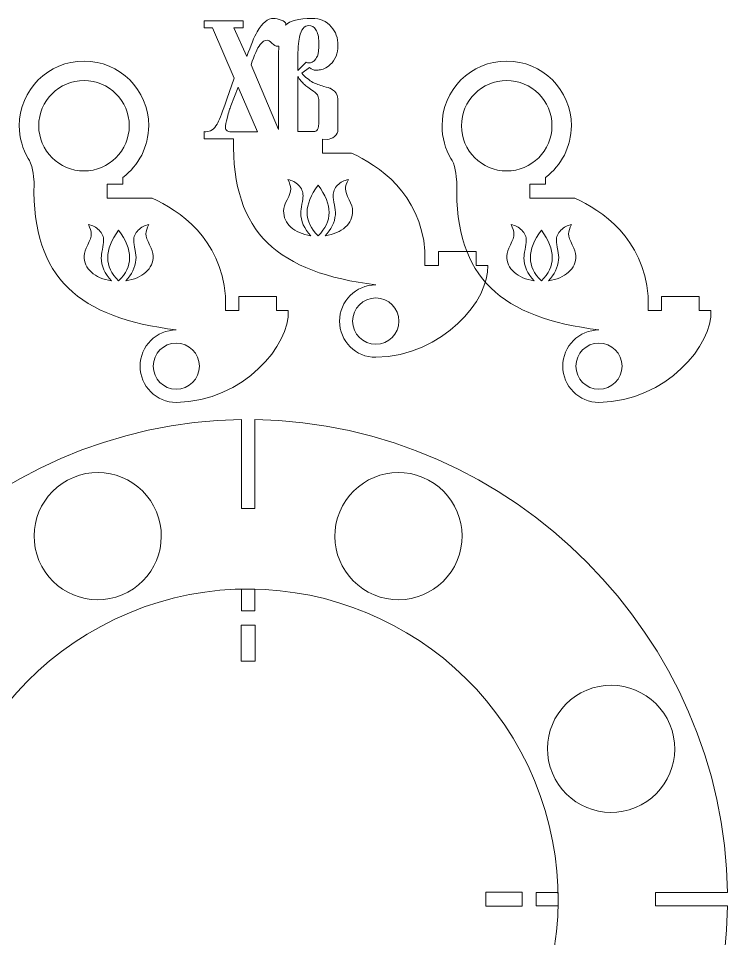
# Model space of a CAD drawing. Header units: centimetres. Extents: x -157 to -41, y -54 to 49.
# Drawn here: x -93.25 to -73.66, y 22.38 to 47.8 of the extents above; entities that cross this region are included whole.
import ezdxf

# ---------------------------------------------------------------- set-up
doc = ezdxf.new("R2010")
doc.units = ezdxf.units.CM
doc.header["$MEASUREMENT"] = 0
doc.layers.add('layer 1', color=7, linetype='Continuous')

msp = doc.modelspace()

# ---------------------------------------------------------------- linework, layer by layer
at = {"layer": 'layer 1', "color": 250, "lineweight": 9}
msp.add_lwpolyline([(-80.33366, 23.27589), (-79.33368, 23.27589), (-79.33368, 23.66587), (-80.33366, 23.66587), (-80.33366, 23.27589)], close=True, dxfattribs=at)
for points, knots in [([(-84.85223, 44.46071), (-84.85223, 44.46071), (-84.85223, 44.07909), (-84.85223, 44.07909), (-84.85223, 44.07909), (-84.85223, 44.07909), (-84.04752, 44.07873), (-84.04752, 44.07873), (-84.04752, 44.07873), (-83.30664, 43.74639), (-82.14587, 42.97762), (-82.01833, 41.37315), (-82.01833, 41.37315), (-82.01833, 41.37315), (-82.01833, 40.97315), (-82.01833, 40.97315), (-82.01833, 40.97315), (-82.01833, 40.97315), (-81.64767, 40.97315), (-81.64767, 40.97315), (-81.64767, 40.97315), (-81.64767, 40.97315), (-81.64767, 41.36316), (-81.64767, 41.36316), (-81.64767, 41.36316), (-81.64767, 41.36316), (-80.60767, 41.36316), (-80.60767, 41.36316), (-80.60767, 41.36316), (-80.60767, 41.36316), (-80.60767, 40.97315), (-80.60767, 40.97315), (-80.60767, 40.97315), (-80.60767, 40.97315), (-80.28543, 40.97315), (-80.28543, 40.97315), (-80.28543, 40.97315), (-80.22439, 40.05572), (-81.50364, 38.46615), (-83.37803, 38.43983), (-83.37803, 38.43983), (-83.93017, 38.43208), (-84.37803, 38.88764), (-84.37803, 39.43983), (-84.37803, 39.43983), (-84.37803, 39.99202), (-83.93023, 40.43983), (-83.37803, 40.43983), (-83.37803, 40.43983), (-86.05434, 40.78298), (-87.35822, 41.84565), (-87.30882, 44.47158), (-87.30882, 44.47158), (-87.30882, 44.47158), (-87.30879, 44.4787), (-87.30879, 44.4787), (-87.30879, 44.4787), (-87.30879, 44.4787), (-88.12072, 44.4787), (-88.12072, 44.4787), (-88.12072, 44.4787), (-88.12072, 44.4787), (-88.12072, 44.67469), (-88.12072, 44.67469), (-88.12072, 44.67469), (-88.09661, 44.67143), (-88.07973, 44.66979), (-88.07009, 44.66979), (-88.07009, 44.66979), (-87.94713, 44.66979), (-87.84467, 44.74003), (-87.7627, 44.88049), (-87.7627, 44.88049), (-87.71207, 44.96542), (-87.63853, 45.14998), (-87.5421, 45.43417), (-87.5421, 45.43417), (-87.5421, 45.43417), (-87.49508, 45.57137), (-87.49508, 45.57137), (-87.49508, 45.57137), (-87.49508, 45.57137), (-87.28895, 46.14955), (-87.28895, 46.14955), (-87.28895, 46.14955), (-87.28895, 46.14955), (-87.88927, 47.54111), (-87.88927, 47.54111), (-87.88927, 47.54111), (-87.88927, 47.54111), (-88.1171, 47.54111), (-88.1171, 47.54111), (-88.1171, 47.54111), (-88.1171, 47.54111), (-88.1171, 47.7371), (-88.1171, 47.7371), (-88.1171, 47.7371), (-88.1171, 47.7371), (-87.04303, 47.7371), (-87.04303, 47.7371), (-87.04303, 47.7371), (-87.04303, 47.7371), (-87.04303, 47.54111), (-87.04303, 47.54111), (-87.04303, 47.54111), (-87.04303, 47.54111), (-87.2998, 47.54111), (-87.2998, 47.54111), (-87.2998, 47.54111), (-87.2998, 47.54111), (-86.93815, 46.74733), (-86.93815, 46.74733), (-86.93815, 46.74733), (-86.83207, 47.05765), (-86.73683, 47.28631), (-86.65245, 47.43331), (-86.65245, 47.43331), (-86.51262, 47.6783), (-86.36193, 47.8008), (-86.2004, 47.8008), (-86.2004, 47.8008), (-86.14254, 47.8008), (-86.07202, 47.78528), (-85.98884, 47.75425), (-85.98884, 47.75425), (-85.90566, 47.72322), (-85.86408, 47.69137), (-85.86408, 47.6587), (-85.86408, 47.6587), (-85.86408, 47.65059), (-85.86777, 47.63459), (-85.8752, 47.61075), (-85.8752, 47.61075), (-85.75171, 47.73744), (-85.50584, 47.8008), (-85.13748, 47.8008), (-85.13748, 47.8008), (-84.91809, 47.8008), (-84.74088, 47.72403), (-84.60587, 47.57051), (-84.60587, 47.57051), (-84.48291, 47.43004), (-84.42143, 47.25691), (-84.42143, 47.05112), (-84.42143, 47.05112), (-84.42143, 46.83226), (-84.49256, 46.6575), (-84.6348, 46.52684), (-84.6348, 46.52684), (-84.74329, 46.42884), (-84.84696, 46.37984), (-84.94581, 46.37984), (-84.94581, 46.37984), (-84.96269, 46.37658), (-84.98077, 46.37413), (-85.00006, 46.37249), (-85.00006, 46.37249), (-85.01934, 46.37086), (-85.03261, 46.37004), (-85.03984, 46.37004), (-85.03984, 46.37004), (-85.09047, 46.37004), (-85.14592, 46.39454), (-85.20619, 46.44354), (-85.20619, 46.44354), (-85.20619, 46.44354), (-85.42318, 46.28674), (-85.42318, 46.28674), (-85.42318, 46.28674), (-85.31951, 46.17568), (-85.21584, 46.09075), (-85.11217, 46.03195), (-85.11217, 46.03195), (-85.07841, 46.01235), (-85.03442, 45.99357), (-84.98017, 45.9756), (-84.98017, 45.9756), (-84.92592, 45.95764), (-84.87107, 45.94049), (-84.81562, 45.92416), (-84.81562, 45.92416), (-84.70954, 45.89476), (-84.65047, 45.87679), (-84.63841, 45.87026), (-84.63841, 45.87026), (-84.53957, 45.82453), (-84.47568, 45.75919), (-84.44674, 45.67426), (-84.44674, 45.67426), (-84.42987, 45.62526), (-84.42143, 45.5534), (-84.42143, 45.45867), (-84.42143, 45.45867), (-84.42143, 45.45867), (-84.42143, 44.88539), (-84.42143, 44.88539), (-84.42143, 44.88539), (-84.42143, 44.88539), (-84.42143, 44.72859), (-84.42143, 44.72859), (-84.42143, 44.72859), (-84.42143, 44.65673), (-84.45398, 44.59385), (-84.51907, 44.53995), (-84.51907, 44.53995), (-84.58477, 44.48605), (-84.65107, 44.4591), (-84.71858, 44.4591), (-84.71858, 44.4591), (-84.71858, 44.4591), (-84.85223, 44.46071), (-84.85223, 44.46071)], [0, 0, 0, 0, 0.01851852, 0.01851852, 0.01851852, 0.01851852, 0.03703704, 0.03703704, 0.03703704, 0.03703704, 0.05555556, 0.05555556, 0.05555556, 0.05555556, 0.07407407, 0.07407407, 0.07407407, 0.07407407, 0.09259259, 0.09259259, 0.09259259, 0.09259259, 0.11111111, 0.11111111, 0.11111111, 0.11111111, 0.12962963, 0.12962963, 0.12962963, 0.12962963, 0.14814815, 0.14814815, 0.14814815, 0.14814815, 0.16666667, 0.16666667, 0.16666667, 0.16666667, 0.18518519, 0.18518519, 0.18518519, 0.18518519, 0.2037037, 0.2037037, 0.2037037, 0.2037037, 0.22222222, 0.22222222, 0.22222222, 0.22222222, 0.24074074, 0.24074074, 0.24074074, 0.24074074, 0.25925926, 0.25925926, 0.25925926, 0.25925926, 0.27777778, 0.27777778, 0.27777778, 0.27777778, 0.2962963, 0.2962963, 0.2962963, 0.2962963, 0.31481481, 0.31481481, 0.31481481, 0.31481481, 0.33333333, 0.33333333, 0.33333333, 0.33333333, 0.35185185, 0.35185185, 0.35185185, 0.35185185, 0.37037037, 0.37037037, 0.37037037, 0.37037037, 0.38888889, 0.38888889, 0.38888889, 0.38888889, 0.40740741, 0.40740741, 0.40740741, 0.40740741, 0.42592593, 0.42592593, 0.42592593, 0.42592593, 0.44444444, 0.44444444, 0.44444444, 0.44444444, 0.46296296, 0.46296296, 0.46296296, 0.46296296, 0.48148148, 0.48148148, 0.48148148, 0.48148148, 0.5, 0.5, 0.5, 0.5, 0.51851852, 0.51851852, 0.51851852, 0.51851852, 0.53703704, 0.53703704, 0.53703704, 0.53703704, 0.55555556, 0.55555556, 0.55555556, 0.55555556, 0.57407407, 0.57407407, 0.57407407, 0.57407407, 0.59259259, 0.59259259, 0.59259259, 0.59259259, 0.61111111, 0.61111111, 0.61111111, 0.61111111, 0.62962963, 0.62962963, 0.62962963, 0.62962963, 0.64814815, 0.64814815, 0.64814815, 0.64814815, 0.66666667, 0.66666667, 0.66666667, 0.66666667, 0.68518519, 0.68518519, 0.68518519, 0.68518519, 0.7037037, 0.7037037, 0.7037037, 0.7037037, 0.72222222, 0.72222222, 0.72222222, 0.72222222, 0.74074074, 0.74074074, 0.74074074, 0.74074074, 0.75925926, 0.75925926, 0.75925926, 0.75925926, 0.77777778, 0.77777778, 0.77777778, 0.77777778, 0.7962963, 0.7962963, 0.7962963, 0.7962963, 0.81481481, 0.81481481, 0.81481481, 0.81481481, 0.83333333, 0.83333333, 0.83333333, 0.83333333, 0.85185185, 0.85185185, 0.85185185, 0.85185185, 0.87037037, 0.87037037, 0.87037037, 0.87037037, 0.88888889, 0.88888889, 0.88888889, 0.88888889, 0.90740741, 0.90740741, 0.90740741, 0.90740741, 0.92592593, 0.92592593, 0.92592593, 0.92592593, 0.94444444, 0.94444444, 0.94444444, 0.94444444, 0.96296296, 0.96296296, 0.96296296, 0.96296296, 1, 1, 1, 1]), ([(-85.53167, 46.36024), (-85.53167, 46.36024), (-85.29901, 46.59054), (-85.29901, 46.59054), (-85.29901, 46.59054), (-85.27912, 46.57747), (-85.25743, 46.57094), (-85.23332, 46.57094), (-85.23332, 46.57094), (-85.19957, 46.57094), (-85.16581, 46.5791), (-85.13327, 46.59544), (-85.13327, 46.59544), (-85.10072, 46.61177), (-85.07902, 46.62647), (-85.06937, 46.63953), (-85.06937, 46.63953), (-85.02115, 46.7114), (-84.99403, 46.75223), (-84.98921, 46.76203), (-84.98921, 46.76203), (-84.9651, 46.83063), (-84.95304, 46.95312), (-84.95304, 47.12952), (-84.95304, 47.12952), (-84.95304, 47.29285), (-84.97896, 47.41289), (-85.0308, 47.48966), (-85.0308, 47.48966), (-85.08263, 47.56642), (-85.14833, 47.6048), (-85.22789, 47.6048), (-85.22789, 47.6048), (-85.35326, 47.6048), (-85.43885, 47.49864), (-85.48466, 47.28631), (-85.48466, 47.28631), (-85.516, 47.14585), (-85.53167, 46.93352), (-85.53167, 46.64933), (-85.53167, 46.64933), (-85.53167, 46.59707), (-85.53167, 46.54725), (-85.53167, 46.49989), (-85.53167, 46.49989), (-85.53167, 46.45252), (-85.53167, 46.40597), (-85.53167, 46.36024)], [0, 0, 0, 0, 0.07692308, 0.07692308, 0.07692308, 0.07692308, 0.15384615, 0.15384615, 0.15384615, 0.15384615, 0.23076923, 0.23076923, 0.23076923, 0.23076923, 0.30769231, 0.30769231, 0.30769231, 0.30769231, 0.38461538, 0.38461538, 0.38461538, 0.38461538, 0.46153846, 0.46153846, 0.46153846, 0.46153846, 0.53846154, 0.53846154, 0.53846154, 0.53846154, 0.61538462, 0.61538462, 0.61538462, 0.61538462, 0.69230769, 0.69230769, 0.69230769, 0.69230769, 0.76923077, 0.76923077, 0.76923077, 0.76923077, 0.84615385, 0.84615385, 0.84615385, 0.84615385, 1, 1, 1, 1]), ([(-86.05552, 47.03348), (-86.0759, 47.03216), (-86.09047, 47.03152), (-86.09914, 47.03152), (-86.09914, 47.03152), (-86.14013, 47.03152), (-86.18955, 47.05929), (-86.24741, 47.11482), (-86.24741, 47.11482), (-86.30528, 47.17035), (-86.34868, 47.19812), (-86.3776, 47.19812), (-86.3776, 47.19812), (-86.44511, 47.19812), (-86.51021, 47.15728), (-86.5729, 47.07562), (-86.5729, 47.07562), (-86.65005, 46.97354), (-86.73322, 46.78898), (-86.82243, 46.5203), (-86.82243, 46.5203), (-86.82243, 46.5203), (-86.06339, 44.73046), (-86.06339, 44.73046), (-86.06339, 44.73046), (-86.06339, 44.73046), (-86.06691, 46.72773), (-86.06691, 46.72773), (-86.06691, 46.72773), (-86.06691, 46.8394), (-86.06309, 46.94129), (-86.05552, 47.03348)], [0, 0, 0, 0, 0.11111111, 0.11111111, 0.11111111, 0.11111111, 0.22222222, 0.22222222, 0.22222222, 0.22222222, 0.33333333, 0.33333333, 0.33333333, 0.33333333, 0.44444444, 0.44444444, 0.44444444, 0.44444444, 0.55555556, 0.55555556, 0.55555556, 0.55555556, 0.66666667, 0.66666667, 0.66666667, 0.66666667, 0.77777778, 0.77777778, 0.77777778, 0.77777778, 1, 1, 1, 1]), ([(-90.36299, 43.41022), (-90.36299, 43.41022), (-90.36299, 43.22441), (-90.36299, 43.22441), (-90.36299, 43.22441), (-90.36299, 43.22441), (-90.80248, 43.22441), (-90.80248, 43.22441), (-90.80248, 43.22441), (-90.80248, 43.22441), (-90.80072, 42.83441), (-90.80072, 42.83441), (-90.80072, 42.83441), (-90.80072, 42.83441), (-89.55828, 42.83405), (-89.55828, 42.83405), (-89.55828, 42.83405), (-88.8174, 42.50171), (-87.65663, 41.73294), (-87.52909, 40.12847), (-87.52909, 40.12847), (-87.52909, 40.12847), (-87.52909, 39.72847), (-87.52909, 39.72847), (-87.52909, 39.72847), (-87.52909, 39.72847), (-87.15843, 39.72847), (-87.15843, 39.72847), (-87.15843, 39.72847), (-87.15843, 39.72847), (-87.15843, 40.11848), (-87.15843, 40.11848), (-87.15843, 40.11848), (-87.15843, 40.11848), (-86.11843, 40.11848), (-86.11843, 40.11848), (-86.11843, 40.11848), (-86.11843, 40.11848), (-86.11843, 39.72847), (-86.11843, 39.72847), (-86.11843, 39.72847), (-86.11843, 39.72847), (-85.79619, 39.72847), (-85.79619, 39.72847), (-85.79619, 39.72847), (-85.73515, 38.81104), (-87.0144, 37.22147), (-88.88879, 37.19515), (-88.88879, 37.19515), (-89.44093, 37.1874), (-89.88879, 37.64296), (-89.88879, 38.19515), (-89.88879, 38.19515), (-89.88879, 38.74734), (-89.44099, 39.19515), (-88.88879, 39.19515), (-88.88879, 39.19515), (-91.56754, 39.53862), (-92.87137, 40.60291), (-92.81945, 43.23405), (-92.81945, 43.23405), (-92.8153, 43.33489), (-92.84449, 43.68453), (-92.94807, 43.8801), (-92.94807, 43.8801), (-92.9583, 43.8962), (-92.96823, 43.91251), (-92.97795, 43.92895), (-92.97795, 43.92895), (-92.97795, 43.92895), (-92.97868, 43.92999), (-92.97868, 43.92999), (-92.97868, 43.92999), (-92.97868, 43.92999), (-92.97869, 43.9302), (-92.97869, 43.9302), (-92.97869, 43.9302), (-93.13553, 44.19598), (-93.22565, 44.5058), (-93.22565, 44.83668), (-93.22565, 44.83668), (-93.22565, 45.82333), (-92.42551, 46.62347), (-91.43886, 46.62347), (-91.43886, 46.62347), (-90.45221, 46.62347), (-89.65207, 45.82333), (-89.65207, 44.83668), (-89.65207, 44.83668), (-89.65207, 44.25397), (-89.93123, 43.73641), (-90.36299, 43.41022)], [0, 0, 0, 0, 0.04166667, 0.04166667, 0.04166667, 0.04166667, 0.08333333, 0.08333333, 0.08333333, 0.08333333, 0.125, 0.125, 0.125, 0.125, 0.16666667, 0.16666667, 0.16666667, 0.16666667, 0.20833333, 0.20833333, 0.20833333, 0.20833333, 0.25, 0.25, 0.25, 0.25, 0.29166667, 0.29166667, 0.29166667, 0.29166667, 0.33333333, 0.33333333, 0.33333333, 0.33333333, 0.375, 0.375, 0.375, 0.375, 0.41666667, 0.41666667, 0.41666667, 0.41666667, 0.45833333, 0.45833333, 0.45833333, 0.45833333, 0.5, 0.5, 0.5, 0.5, 0.54166667, 0.54166667, 0.54166667, 0.54166667, 0.58333333, 0.58333333, 0.58333333, 0.58333333, 0.625, 0.625, 0.625, 0.625, 0.66666667, 0.66666667, 0.66666667, 0.66666667, 0.70833333, 0.70833333, 0.70833333, 0.70833333, 0.75, 0.75, 0.75, 0.75, 0.79166667, 0.79166667, 0.79166667, 0.79166667, 0.83333333, 0.83333333, 0.83333333, 0.83333333, 0.875, 0.875, 0.875, 0.875, 0.91666667, 0.91666667, 0.91666667, 0.91666667, 1, 1, 1, 1]), ([(-78.68498, 43.41022), (-78.68498, 43.41022), (-78.68498, 43.22441), (-78.68498, 43.22441), (-78.68498, 43.22441), (-78.68498, 43.22441), (-79.12447, 43.22441), (-79.12447, 43.22441), (-79.12447, 43.22441), (-79.12447, 43.22441), (-79.12271, 42.83441), (-79.12271, 42.83441), (-79.12271, 42.83441), (-79.12271, 42.83441), (-77.88027, 42.83405), (-77.88027, 42.83405), (-77.88027, 42.83405), (-77.13939, 42.50171), (-75.97862, 41.73294), (-75.85108, 40.12847), (-75.85108, 40.12847), (-75.85108, 40.12847), (-75.85108, 39.72847), (-75.85108, 39.72847), (-75.85108, 39.72847), (-75.85108, 39.72847), (-75.48042, 39.72847), (-75.48042, 39.72847), (-75.48042, 39.72847), (-75.48042, 39.72847), (-75.48042, 40.11848), (-75.48042, 40.11848), (-75.48042, 40.11848), (-75.48042, 40.11848), (-74.44042, 40.11848), (-74.44042, 40.11848), (-74.44042, 40.11848), (-74.44042, 40.11848), (-74.44042, 39.72847), (-74.44042, 39.72847), (-74.44042, 39.72847), (-74.44042, 39.72847), (-74.11818, 39.72847), (-74.11818, 39.72847), (-74.11818, 39.72847), (-74.05714, 38.81104), (-75.33639, 37.22147), (-77.21078, 37.19515), (-77.21078, 37.19515), (-77.76292, 37.1874), (-78.21078, 37.64296), (-78.21078, 38.19515), (-78.21078, 38.19515), (-78.21078, 38.74734), (-77.76298, 39.19515), (-77.21078, 39.19515), (-77.21078, 39.19515), (-79.88953, 39.53862), (-81.19336, 40.60291), (-81.14144, 43.23405), (-81.14144, 43.23405), (-81.13729, 43.33489), (-81.16648, 43.68453), (-81.27006, 43.8801), (-81.27006, 43.8801), (-81.28029, 43.8962), (-81.29022, 43.91251), (-81.29994, 43.92895), (-81.29994, 43.92895), (-81.29994, 43.92895), (-81.30067, 43.92999), (-81.30067, 43.92999), (-81.30067, 43.92999), (-81.30067, 43.92999), (-81.30068, 43.9302), (-81.30068, 43.9302), (-81.30068, 43.9302), (-81.45752, 44.19598), (-81.54764, 44.5058), (-81.54764, 44.83668), (-81.54764, 44.83668), (-81.54764, 45.82333), (-80.7475, 46.62347), (-79.76085, 46.62347), (-79.76085, 46.62347), (-78.7742, 46.62347), (-77.97406, 45.82333), (-77.97406, 44.83668), (-77.97406, 44.83668), (-77.97406, 44.25397), (-78.25322, 43.73641), (-78.68498, 43.41022)], [0, 0, 0, 0, 0.04166667, 0.04166667, 0.04166667, 0.04166667, 0.08333333, 0.08333333, 0.08333333, 0.08333333, 0.125, 0.125, 0.125, 0.125, 0.16666667, 0.16666667, 0.16666667, 0.16666667, 0.20833333, 0.20833333, 0.20833333, 0.20833333, 0.25, 0.25, 0.25, 0.25, 0.29166667, 0.29166667, 0.29166667, 0.29166667, 0.33333333, 0.33333333, 0.33333333, 0.33333333, 0.375, 0.375, 0.375, 0.375, 0.41666667, 0.41666667, 0.41666667, 0.41666667, 0.45833333, 0.45833333, 0.45833333, 0.45833333, 0.5, 0.5, 0.5, 0.5, 0.54166667, 0.54166667, 0.54166667, 0.54166667, 0.58333333, 0.58333333, 0.58333333, 0.58333333, 0.625, 0.625, 0.625, 0.625, 0.66666667, 0.66666667, 0.66666667, 0.66666667, 0.70833333, 0.70833333, 0.70833333, 0.70833333, 0.75, 0.75, 0.75, 0.75, 0.79166667, 0.79166667, 0.79166667, 0.79166667, 0.83333333, 0.83333333, 0.83333333, 0.83333333, 0.875, 0.875, 0.875, 0.875, 0.91666667, 0.91666667, 0.91666667, 0.91666667, 1, 1, 1, 1]), ([(-91.43886, 46.08668), (-90.74862, 46.08668), (-90.18886, 45.52692), (-90.18886, 44.83668), (-90.18886, 44.83668), (-90.18886, 44.14644), (-90.74862, 43.58668), (-91.43886, 43.58668), (-91.43886, 43.58668), (-92.1291, 43.58668), (-92.68886, 44.14644), (-92.68886, 44.83668), (-92.68886, 44.83668), (-92.68886, 45.52692), (-92.1291, 46.08668), (-91.43886, 46.08668)], [0, 0, 0, 0, 0.2, 0.2, 0.2, 0.2, 0.4, 0.4, 0.4, 0.4, 0.6, 0.6, 0.6, 0.6, 1, 1, 1, 1]), ([(-85.53167, 44.67469), (-85.53167, 44.67469), (-85.10614, 44.67469), (-85.10614, 44.67469), (-85.10614, 44.67469), (-85.04767, 44.67469), (-85.0079, 44.69429), (-84.98559, 44.73349), (-84.98559, 44.73349), (-84.96389, 44.77269), (-84.95304, 44.85762), (-84.95304, 44.98828), (-84.95304, 44.98828), (-84.95304, 44.98828), (-84.95304, 45.51257), (-84.95304, 45.51257), (-84.95304, 45.51257), (-84.95304, 45.58117), (-84.96028, 45.63098), (-84.97474, 45.66201), (-84.97474, 45.66201), (-84.98921, 45.69305), (-85.032, 45.73469), (-85.10252, 45.78696), (-85.10252, 45.78696), (-85.22126, 45.87189), (-85.30263, 45.93396), (-85.34603, 45.97315), (-85.34603, 45.97315), (-85.41655, 46.03522), (-85.47803, 46.11035), (-85.53167, 46.19855), (-85.53167, 46.19855), (-85.53167, 46.19855), (-85.53167, 44.67469), (-85.53167, 44.67469)], [0, 0, 0, 0, 0.1, 0.1, 0.1, 0.1, 0.2, 0.2, 0.2, 0.2, 0.3, 0.3, 0.3, 0.3, 0.4, 0.4, 0.4, 0.4, 0.5, 0.5, 0.5, 0.5, 0.6, 0.6, 0.6, 0.6, 0.7, 0.7, 0.7, 0.7, 0.8, 0.8, 0.8, 0.8, 1, 1, 1, 1]), ([(-79.76085, 46.08668), (-79.07061, 46.08668), (-78.51085, 45.52692), (-78.51085, 44.83668), (-78.51085, 44.83668), (-78.51085, 44.14644), (-79.07061, 43.58668), (-79.76085, 43.58668), (-79.76085, 43.58668), (-80.45109, 43.58668), (-81.01085, 44.14644), (-81.01085, 44.83668), (-81.01085, 44.83668), (-81.01085, 45.52692), (-80.45109, 46.08668), (-79.76085, 46.08668)], [0, 0, 0, 0, 0.2, 0.2, 0.2, 0.2, 0.4, 0.4, 0.4, 0.4, 0.6, 0.6, 0.6, 0.6, 1, 1, 1, 1]), ([(-87.28895, 44.66978), (-87.28895, 44.66978), (-86.9707, 44.66978), (-86.9707, 44.66978), (-86.9707, 44.66978), (-86.9707, 44.66978), (-86.9707, 44.66979), (-86.9707, 44.66979), (-86.9707, 44.66979), (-86.9707, 44.66979), (-86.64522, 44.66979), (-86.64522, 44.66979), (-86.64522, 44.66979), (-86.64522, 44.66979), (-87.18045, 45.90456), (-87.18045, 45.90456), (-87.18045, 45.90456), (-87.18045, 45.90456), (-87.38116, 45.38599), (-87.38116, 45.38599), (-87.38116, 45.38599), (-87.40949, 45.31412), (-87.44204, 45.20878), (-87.4776, 45.06995), (-87.4776, 45.06995), (-87.51316, 44.9303), (-87.53125, 44.83476), (-87.53125, 44.78249), (-87.53125, 44.78249), (-87.53125, 44.74329), (-87.51617, 44.71471), (-87.48604, 44.69674), (-87.48604, 44.69674), (-87.4559, 44.67878), (-87.41913, 44.66979), (-87.37574, 44.66979), (-87.37574, 44.66979), (-87.33716, 44.66979), (-87.30823, 44.66979), (-87.28895, 44.66979), (-87.28895, 44.66979), (-87.28895, 44.66979), (-87.28895, 44.66978), (-87.28895, 44.66978)], [0, 0, 0, 0, 0.08333333, 0.08333333, 0.08333333, 0.08333333, 0.16666667, 0.16666667, 0.16666667, 0.16666667, 0.25, 0.25, 0.25, 0.25, 0.33333333, 0.33333333, 0.33333333, 0.33333333, 0.41666667, 0.41666667, 0.41666667, 0.41666667, 0.5, 0.5, 0.5, 0.5, 0.58333333, 0.58333333, 0.58333333, 0.58333333, 0.66666667, 0.66666667, 0.66666667, 0.66666667, 0.75, 0.75, 0.75, 0.75, 0.83333333, 0.83333333, 0.83333333, 0.83333333, 1, 1, 1, 1]), ([(-85.82608, 42.79299), (-85.76049, 42.91784), (-85.72779, 43.01752), (-85.72779, 43.09146), (-85.72779, 43.09146), (-85.72779, 43.17337), (-85.75401, 43.25908), (-85.80641, 43.34835), (-85.80641, 43.34835), (-85.69078, 43.32833), (-85.59209, 43.27746), (-85.51035, 43.19575), (-85.51035, 43.19575), (-85.42549, 43.10926), (-85.38443, 43.01122), (-85.38761, 42.90176), (-85.38761, 42.90176), (-85.38761, 42.84931), (-85.39788, 42.77048), (-85.41876, 42.6659), (-85.41876, 42.6659), (-85.43966, 42.56077), (-85.44995, 42.48196), (-85.44995, 42.42947), (-85.44995, 42.42947), (-85.44995, 42.2045), (-85.35604, 41.993), (-85.16773, 41.79545), (-85.16773, 41.79545), (-85.40349, 41.83409), (-85.58903, 41.91302), (-85.72303, 42.03282), (-85.72303, 42.03282), (-85.85742, 42.15202), (-85.92437, 42.30384), (-85.92437, 42.48757), (-85.92437, 42.48757), (-85.92437, 42.56609), (-85.89169, 42.66796), (-85.82608, 42.79299)], [0, 0, 0, 0, 0.09090909, 0.09090909, 0.09090909, 0.09090909, 0.18181818, 0.18181818, 0.18181818, 0.18181818, 0.27272727, 0.27272727, 0.27272727, 0.27272727, 0.36363636, 0.36363636, 0.36363636, 0.36363636, 0.45454545, 0.45454545, 0.45454545, 0.45454545, 0.54545455, 0.54545455, 0.54545455, 0.54545455, 0.63636364, 0.63636364, 0.63636364, 0.63636364, 0.72727273, 0.72727273, 0.72727273, 0.72727273, 0.81818182, 0.81818182, 0.81818182, 0.81818182, 1, 1, 1, 1]), ([(-84.49322, 42.37869), (-84.48511, 42.46401), (-84.49999, 42.55471), (-84.51619, 42.63803), (-84.51619, 42.63803), (-84.54255, 42.76304), (-84.55578, 42.85073), (-84.55578, 42.90176), (-84.55578, 42.90176), (-84.55711, 43.01122), (-84.51567, 43.10926), (-84.43061, 43.19575), (-84.43061, 43.19575), (-84.349, 43.27746), (-84.25022, 43.32833), (-84.13456, 43.34835), (-84.13456, 43.34835), (-84.18854, 43.25726), (-84.21549, 43.17193), (-84.21549, 43.09146), (-84.21549, 43.09146), (-84.21549, 43.01752), (-84.18248, 42.91784), (-84.11596, 42.79299), (-84.11596, 42.79299), (-84.04977, 42.66796), (-84.01642, 42.56609), (-84.01642, 42.48757), (-84.01642, 42.48757), (-84.01642, 42.30384), (-84.08396, 42.15202), (-84.21892, 42.03282), (-84.21892, 42.03282), (-84.35393, 41.91302), (-84.53958, 41.83409), (-84.77562, 41.79545), (-84.77562, 41.79545), (-84.6074, 41.97137), (-84.51336, 42.16593), (-84.49322, 42.37869)], [0, 0, 0, 0, 0.09090909, 0.09090909, 0.09090909, 0.09090909, 0.18181818, 0.18181818, 0.18181818, 0.18181818, 0.27272727, 0.27272727, 0.27272727, 0.27272727, 0.36363636, 0.36363636, 0.36363636, 0.36363636, 0.45454545, 0.45454545, 0.45454545, 0.45454545, 0.54545455, 0.54545455, 0.54545455, 0.54545455, 0.63636364, 0.63636364, 0.63636364, 0.63636364, 0.72727273, 0.72727273, 0.72727273, 0.72727273, 0.81818182, 0.81818182, 0.81818182, 0.81818182, 1, 1, 1, 1]), ([(-85.27366, 42.43974), (-85.27366, 42.43974), (-85.27366, 42.43974), (-85.27366, 42.43974), (-85.27366, 42.43974), (-85.27366, 42.67031), (-85.17263, 42.92137), (-84.97055, 43.19337), (-84.97055, 43.19337), (-84.76823, 42.92137), (-84.66739, 42.67031), (-84.66739, 42.43974), (-84.66739, 42.43974), (-84.66739, 42.20807), (-84.76823, 41.99341), (-84.97055, 41.79545), (-84.97055, 41.79545), (-85.17263, 41.99341), (-85.27366, 42.20807), (-85.27366, 42.43974)], [0, 0, 0, 0, 0.16666667, 0.16666667, 0.16666667, 0.16666667, 0.33333333, 0.33333333, 0.33333333, 0.33333333, 0.5, 0.5, 0.5, 0.5, 0.66666667, 0.66666667, 0.66666667, 0.66666667, 1, 1, 1, 1]), ([(-91.33684, 41.54831), (-91.27125, 41.67316), (-91.23855, 41.77284), (-91.23855, 41.84678), (-91.23855, 41.84678), (-91.23855, 41.92869), (-91.26477, 42.0144), (-91.31717, 42.10367), (-91.31717, 42.10367), (-91.20154, 42.08365), (-91.10285, 42.03278), (-91.02111, 41.95107), (-91.02111, 41.95107), (-90.93625, 41.86458), (-90.89519, 41.76654), (-90.89837, 41.65708), (-90.89837, 41.65708), (-90.89837, 41.60463), (-90.90864, 41.5258), (-90.92952, 41.42122), (-90.92952, 41.42122), (-90.95042, 41.31609), (-90.96071, 41.23728), (-90.96071, 41.18479), (-90.96071, 41.18479), (-90.96071, 40.95982), (-90.8668, 40.74832), (-90.67849, 40.55077), (-90.67849, 40.55077), (-90.91425, 40.58941), (-91.09979, 40.66834), (-91.23379, 40.78814), (-91.23379, 40.78814), (-91.36818, 40.90734), (-91.43513, 41.05916), (-91.43513, 41.24289), (-91.43513, 41.24289), (-91.43513, 41.32141), (-91.40245, 41.42328), (-91.33684, 41.54831)], [0, 0, 0, 0, 0.09090909, 0.09090909, 0.09090909, 0.09090909, 0.18181818, 0.18181818, 0.18181818, 0.18181818, 0.27272727, 0.27272727, 0.27272727, 0.27272727, 0.36363636, 0.36363636, 0.36363636, 0.36363636, 0.45454545, 0.45454545, 0.45454545, 0.45454545, 0.54545455, 0.54545455, 0.54545455, 0.54545455, 0.63636364, 0.63636364, 0.63636364, 0.63636364, 0.72727273, 0.72727273, 0.72727273, 0.72727273, 0.81818182, 0.81818182, 0.81818182, 0.81818182, 1, 1, 1, 1]), ([(-90.78442, 41.19506), (-90.78442, 41.19506), (-90.78442, 41.19506), (-90.78442, 41.19506), (-90.78442, 41.19506), (-90.78442, 41.42563), (-90.68339, 41.67669), (-90.48131, 41.94869), (-90.48131, 41.94869), (-90.27899, 41.67669), (-90.17815, 41.42563), (-90.17815, 41.19506), (-90.17815, 41.19506), (-90.17815, 40.96339), (-90.27899, 40.74873), (-90.48131, 40.55077), (-90.48131, 40.55077), (-90.68339, 40.74873), (-90.78442, 40.96339), (-90.78442, 41.19506)], [0, 0, 0, 0, 0.16666667, 0.16666667, 0.16666667, 0.16666667, 0.33333333, 0.33333333, 0.33333333, 0.33333333, 0.5, 0.5, 0.5, 0.5, 0.66666667, 0.66666667, 0.66666667, 0.66666667, 1, 1, 1, 1]), ([(-90.00398, 41.13401), (-89.99587, 41.21933), (-90.01075, 41.31003), (-90.02695, 41.39335), (-90.02695, 41.39335), (-90.05331, 41.51836), (-90.06654, 41.60605), (-90.06654, 41.65708), (-90.06654, 41.65708), (-90.06787, 41.76654), (-90.02643, 41.86458), (-89.94137, 41.95107), (-89.94137, 41.95107), (-89.85976, 42.03278), (-89.76098, 42.08365), (-89.64532, 42.10367), (-89.64532, 42.10367), (-89.6993, 42.01258), (-89.72625, 41.92725), (-89.72625, 41.84678), (-89.72625, 41.84678), (-89.72625, 41.77284), (-89.69324, 41.67316), (-89.62672, 41.54831), (-89.62672, 41.54831), (-89.56053, 41.42328), (-89.52718, 41.32141), (-89.52718, 41.24289), (-89.52718, 41.24289), (-89.52718, 41.05916), (-89.59472, 40.90734), (-89.72968, 40.78814), (-89.72968, 40.78814), (-89.86469, 40.66834), (-90.05034, 40.58941), (-90.28638, 40.55077), (-90.28638, 40.55077), (-90.11816, 40.72669), (-90.02412, 40.92125), (-90.00398, 41.13401)], [0, 0, 0, 0, 0.09090909, 0.09090909, 0.09090909, 0.09090909, 0.18181818, 0.18181818, 0.18181818, 0.18181818, 0.27272727, 0.27272727, 0.27272727, 0.27272727, 0.36363636, 0.36363636, 0.36363636, 0.36363636, 0.45454545, 0.45454545, 0.45454545, 0.45454545, 0.54545455, 0.54545455, 0.54545455, 0.54545455, 0.63636364, 0.63636364, 0.63636364, 0.63636364, 0.72727273, 0.72727273, 0.72727273, 0.72727273, 0.81818182, 0.81818182, 0.81818182, 0.81818182, 1, 1, 1, 1]), ([(-79.65883, 41.54831), (-79.59324, 41.67316), (-79.56054, 41.77284), (-79.56054, 41.84678), (-79.56054, 41.84678), (-79.56054, 41.92869), (-79.58676, 42.0144), (-79.63916, 42.10367), (-79.63916, 42.10367), (-79.52353, 42.08365), (-79.42484, 42.03278), (-79.3431, 41.95107), (-79.3431, 41.95107), (-79.25824, 41.86458), (-79.21718, 41.76654), (-79.22036, 41.65708), (-79.22036, 41.65708), (-79.22036, 41.60463), (-79.23063, 41.5258), (-79.25151, 41.42122), (-79.25151, 41.42122), (-79.27241, 41.31609), (-79.2827, 41.23728), (-79.2827, 41.18479), (-79.2827, 41.18479), (-79.2827, 40.95982), (-79.18879, 40.74832), (-79.00048, 40.55077), (-79.00048, 40.55077), (-79.23624, 40.58941), (-79.42178, 40.66834), (-79.55578, 40.78814), (-79.55578, 40.78814), (-79.69017, 40.90734), (-79.75712, 41.05916), (-79.75712, 41.24289), (-79.75712, 41.24289), (-79.75712, 41.32141), (-79.72444, 41.42328), (-79.65883, 41.54831)], [0, 0, 0, 0, 0.09090909, 0.09090909, 0.09090909, 0.09090909, 0.18181818, 0.18181818, 0.18181818, 0.18181818, 0.27272727, 0.27272727, 0.27272727, 0.27272727, 0.36363636, 0.36363636, 0.36363636, 0.36363636, 0.45454545, 0.45454545, 0.45454545, 0.45454545, 0.54545455, 0.54545455, 0.54545455, 0.54545455, 0.63636364, 0.63636364, 0.63636364, 0.63636364, 0.72727273, 0.72727273, 0.72727273, 0.72727273, 0.81818182, 0.81818182, 0.81818182, 0.81818182, 1, 1, 1, 1]), ([(-79.10641, 41.19506), (-79.10641, 41.19506), (-79.10641, 41.19506), (-79.10641, 41.19506), (-79.10641, 41.19506), (-79.10641, 41.42563), (-79.00538, 41.67669), (-78.8033, 41.94869), (-78.8033, 41.94869), (-78.60098, 41.67669), (-78.50014, 41.42563), (-78.50014, 41.19506), (-78.50014, 41.19506), (-78.50014, 40.96339), (-78.60098, 40.74873), (-78.8033, 40.55077), (-78.8033, 40.55077), (-79.00538, 40.74873), (-79.10641, 40.96339), (-79.10641, 41.19506)], [0, 0, 0, 0, 0.16666667, 0.16666667, 0.16666667, 0.16666667, 0.33333333, 0.33333333, 0.33333333, 0.33333333, 0.5, 0.5, 0.5, 0.5, 0.66666667, 0.66666667, 0.66666667, 0.66666667, 1, 1, 1, 1]), ([(-78.32597, 41.13401), (-78.31786, 41.21933), (-78.33274, 41.31003), (-78.34894, 41.39335), (-78.34894, 41.39335), (-78.3753, 41.51836), (-78.38853, 41.60605), (-78.38853, 41.65708), (-78.38853, 41.65708), (-78.38986, 41.76654), (-78.34842, 41.86458), (-78.26336, 41.95107), (-78.26336, 41.95107), (-78.18175, 42.03278), (-78.08297, 42.08365), (-77.96731, 42.10367), (-77.96731, 42.10367), (-78.02129, 42.01258), (-78.04824, 41.92725), (-78.04824, 41.84678), (-78.04824, 41.84678), (-78.04824, 41.77284), (-78.01523, 41.67316), (-77.94871, 41.54831), (-77.94871, 41.54831), (-77.88252, 41.42328), (-77.84917, 41.32141), (-77.84917, 41.24289), (-77.84917, 41.24289), (-77.84917, 41.05916), (-77.91671, 40.90734), (-78.05167, 40.78814), (-78.05167, 40.78814), (-78.18668, 40.66834), (-78.37233, 40.58941), (-78.60837, 40.55077), (-78.60837, 40.55077), (-78.44015, 40.72669), (-78.34611, 40.92125), (-78.32597, 41.13401)], [0, 0, 0, 0, 0.09090909, 0.09090909, 0.09090909, 0.09090909, 0.18181818, 0.18181818, 0.18181818, 0.18181818, 0.27272727, 0.27272727, 0.27272727, 0.27272727, 0.36363636, 0.36363636, 0.36363636, 0.36363636, 0.45454545, 0.45454545, 0.45454545, 0.45454545, 0.54545455, 0.54545455, 0.54545455, 0.54545455, 0.63636364, 0.63636364, 0.63636364, 0.63636364, 0.72727273, 0.72727273, 0.72727273, 0.72727273, 0.81818182, 0.81818182, 0.81818182, 0.81818182, 1, 1, 1, 1]), ([(-83.37803, 40.0781), (-83.02558, 40.0781), (-82.73976, 39.79228), (-82.73976, 39.43983), (-82.73976, 39.43983), (-82.73976, 39.08738), (-83.02558, 38.80156), (-83.37803, 38.80156), (-83.37803, 38.80156), (-83.73048, 38.80156), (-84.0163, 39.08738), (-84.0163, 39.43983), (-84.0163, 39.43983), (-84.0163, 39.79228), (-83.73048, 40.0781), (-83.37803, 40.0781)], [0, 0, 0, 0, 0.2, 0.2, 0.2, 0.2, 0.4, 0.4, 0.4, 0.4, 0.6, 0.6, 0.6, 0.6, 1, 1, 1, 1]), ([(-88.88879, 38.83342), (-88.53634, 38.83342), (-88.25052, 38.5476), (-88.25052, 38.19515), (-88.25052, 38.19515), (-88.25052, 37.8427), (-88.53634, 37.55688), (-88.88879, 37.55688), (-88.88879, 37.55688), (-89.24124, 37.55688), (-89.52706, 37.8427), (-89.52706, 38.19515), (-89.52706, 38.19515), (-89.52706, 38.5476), (-89.24124, 38.83342), (-88.88879, 38.83342)], [0, 0, 0, 0, 0.2, 0.2, 0.2, 0.2, 0.4, 0.4, 0.4, 0.4, 0.6, 0.6, 0.6, 0.6, 1, 1, 1, 1]), ([(-77.21078, 38.83342), (-76.85833, 38.83342), (-76.57251, 38.5476), (-76.57251, 38.19515), (-76.57251, 38.19515), (-76.57251, 37.8427), (-76.85833, 37.55688), (-77.21078, 37.55688), (-77.21078, 37.55688), (-77.56323, 37.55688), (-77.84905, 37.8427), (-77.84905, 38.19515), (-77.84905, 38.19515), (-77.84905, 38.5476), (-77.56323, 38.83342), (-77.21078, 38.83342)], [0, 0, 0, 0, 0.2, 0.2, 0.2, 0.2, 0.4, 0.4, 0.4, 0.4, 0.6, 0.6, 0.6, 0.6, 1, 1, 1, 1]), ([(-87.09066, 36.71948), (-87.09066, 36.71948), (-87.09066, 34.26452), (-87.09066, 34.26452), (-87.09066, 34.26452), (-87.09066, 34.26452), (-86.72065, 34.26452), (-86.72065, 34.26452), (-86.72065, 34.26452), (-86.72065, 34.26452), (-86.72065, 36.71883), (-86.72065, 36.71883), (-86.72065, 36.71883), (-79.56854, 36.60933), (-73.75759, 30.67832), (-73.65705, 23.65587), (-73.65705, 23.65587), (-73.65705, 23.65587), (-75.64841, 23.65587), (-75.64841, 23.65587), (-75.64841, 23.65587), (-75.64841, 23.65587), (-75.64841, 23.28587), (-75.64841, 23.28587), (-75.64841, 23.28587), (-75.64841, 23.28587), (-73.6577, 23.28587), (-73.6577, 23.28587), (-73.6577, 23.28587), (-73.7672, 16.13413), (-79.69826, 10.32241), (-86.72066, 10.22226), (-86.72066, 10.22226), (-86.72066, 10.22226), (-86.72066, 12.67722), (-86.72066, 12.67722), (-86.72066, 12.67722), (-86.72066, 12.67722), (-87.09066, 12.67722), (-87.09066, 12.67722), (-87.09066, 12.67722), (-87.09066, 12.67722), (-87.09066, 10.22291), (-87.09066, 10.22291), (-87.09066, 10.22291), (-93.87503, 10.23972), (-100.02783, 16.72707), (-100.15427, 23.28587), (-100.15427, 23.28587), (-100.15427, 23.28587), (-98.16291, 23.28587), (-98.16291, 23.28587), (-98.16291, 23.28587), (-98.16291, 23.28587), (-98.16291, 23.65587), (-98.16291, 23.65587), (-98.16291, 23.65587), (-98.16291, 23.65587), (-100.15362, 23.65587), (-100.15362, 23.65587), (-100.15362, 23.65587), (-100.04407, 30.80987), (-94.11743, 36.61888), (-87.09066, 36.71948)], [0, 0, 0, 0, 0.05882353, 0.05882353, 0.05882353, 0.05882353, 0.11764706, 0.11764706, 0.11764706, 0.11764706, 0.17647059, 0.17647059, 0.17647059, 0.17647059, 0.23529412, 0.23529412, 0.23529412, 0.23529412, 0.29411765, 0.29411765, 0.29411765, 0.29411765, 0.35294118, 0.35294118, 0.35294118, 0.35294118, 0.41176471, 0.41176471, 0.41176471, 0.41176471, 0.47058824, 0.47058824, 0.47058824, 0.47058824, 0.52941176, 0.52941176, 0.52941176, 0.52941176, 0.58823529, 0.58823529, 0.58823529, 0.58823529, 0.64705882, 0.64705882, 0.64705882, 0.64705882, 0.70588235, 0.70588235, 0.70588235, 0.70588235, 0.76470588, 0.76470588, 0.76470588, 0.76470588, 0.82352941, 0.82352941, 0.82352941, 0.82352941, 0.88235294, 0.88235294, 0.88235294, 0.88235294, 1, 1, 1, 1]), ([(-91.73245, 35.12378), (-90.83623, 35.49501), (-89.80836, 35.06926), (-89.43714, 34.17303), (-89.43714, 34.17303), (-89.06591, 33.27681), (-89.49167, 32.24894), (-90.38789, 31.87771), (-90.38789, 31.87771), (-91.28412, 31.50649), (-92.31198, 31.93224), (-92.68321, 32.82846), (-92.68321, 32.82846), (-93.05443, 33.72469), (-92.62868, 34.75255), (-91.73245, 35.12378)], [0, 0, 0, 0, 0.2, 0.2, 0.2, 0.2, 0.4, 0.4, 0.4, 0.4, 0.6, 0.6, 0.6, 0.6, 1, 1, 1, 1]), ([(-82.07887, 35.12379), (-81.18264, 34.75256), (-80.75688, 33.72468), (-81.12811, 32.82846), (-81.12811, 32.82846), (-81.49934, 31.93224), (-82.5272, 31.50649), (-83.42343, 31.87771), (-83.42343, 31.87771), (-84.31965, 32.24894), (-84.74541, 33.27681), (-84.37418, 34.17303), (-84.37418, 34.17303), (-84.00296, 35.06926), (-82.97509, 35.49502), (-82.07887, 35.12379)], [0, 0, 0, 0, 0.2, 0.2, 0.2, 0.2, 0.4, 0.4, 0.4, 0.4, 0.6, 0.6, 0.6, 0.6, 1, 1, 1, 1]), ([(-90.18371, 31.38478), (-85.81372, 33.19489), (-80.80187, 31.1189), (-78.99175, 26.74892), (-78.99175, 26.74892), (-77.18164, 22.37893), (-79.25763, 17.36708), (-83.62761, 15.55696), (-83.62761, 15.55696), (-87.9976, 13.74685), (-93.00945, 15.82284), (-94.81957, 20.19282), (-94.81957, 20.19282), (-96.62968, 24.56281), (-94.55369, 29.57466), (-90.18371, 31.38478)], [0, 0, 0, 0, 0.2, 0.2, 0.2, 0.2, 0.4, 0.4, 0.4, 0.4, 0.6, 0.6, 0.6, 0.6, 1, 1, 1, 1]), ([(-87.09066, 32.03887), (-87.09066, 32.03887), (-87.09066, 31.43351), (-87.09066, 31.43351), (-87.09066, 31.43351), (-87.09066, 31.43351), (-86.72066, 31.43351), (-86.72066, 31.43351), (-86.72066, 31.43351), (-86.72066, 31.43351), (-86.72066, 32.03887), (-86.72066, 32.03887), (-86.72066, 32.03887), (-86.72066, 32.03887), (-87.09066, 32.03887), (-87.09066, 32.03887)], [0, 0, 0, 0, 0.2, 0.2, 0.2, 0.2, 0.4, 0.4, 0.4, 0.4, 0.6, 0.6, 0.6, 0.6, 1, 1, 1, 1]), ([(-87.10066, 31.04285), (-87.10066, 31.04285), (-87.10066, 30.04285), (-87.10066, 30.04285), (-87.10066, 30.04285), (-87.10066, 30.04285), (-86.71066, 30.04285), (-86.71066, 30.04285), (-86.71066, 30.04285), (-86.71066, 30.04285), (-86.71066, 31.04285), (-86.71066, 31.04285), (-86.71066, 31.04285), (-86.71066, 31.04285), (-87.10066, 31.04285), (-87.10066, 31.04285)], [0, 0, 0, 0, 0.2, 0.2, 0.2, 0.2, 0.4, 0.4, 0.4, 0.4, 0.6, 0.6, 0.6, 0.6, 1, 1, 1, 1]), ([(-75.25275, 28.29766), (-74.88152, 27.40144), (-75.30727, 26.37357), (-76.2035, 26.00235), (-76.2035, 26.00235), (-77.09972, 25.63112), (-78.12759, 26.05688), (-78.49882, 26.9531), (-78.49882, 26.9531), (-78.87004, 27.84933), (-78.44429, 28.87719), (-77.54807, 29.24842), (-77.54807, 29.24842), (-76.65184, 29.61964), (-75.62398, 29.19389), (-75.25275, 28.29766)], [0, 0, 0, 0, 0.2, 0.2, 0.2, 0.2, 0.4, 0.4, 0.4, 0.4, 0.6, 0.6, 0.6, 0.6, 1, 1, 1, 1]), ([(-78.33766, 23.65587), (-78.33766, 23.65587), (-78.94302, 23.65587), (-78.94302, 23.65587), (-78.94302, 23.65587), (-78.94302, 23.65587), (-78.94302, 23.28587), (-78.94302, 23.28587), (-78.94302, 23.28587), (-78.94302, 23.28587), (-78.33766, 23.28587), (-78.33766, 23.28587), (-78.33766, 23.28587), (-78.33766, 23.28587), (-78.33766, 23.65587), (-78.33766, 23.65587)], [0, 0, 0, 0, 0.2, 0.2, 0.2, 0.2, 0.4, 0.4, 0.4, 0.4, 0.6, 0.6, 0.6, 0.6, 1, 1, 1, 1])]:
    msp.add_open_spline(points, degree=3, knots=knots, dxfattribs=at)

doc.saveas('drawing.dxf')
